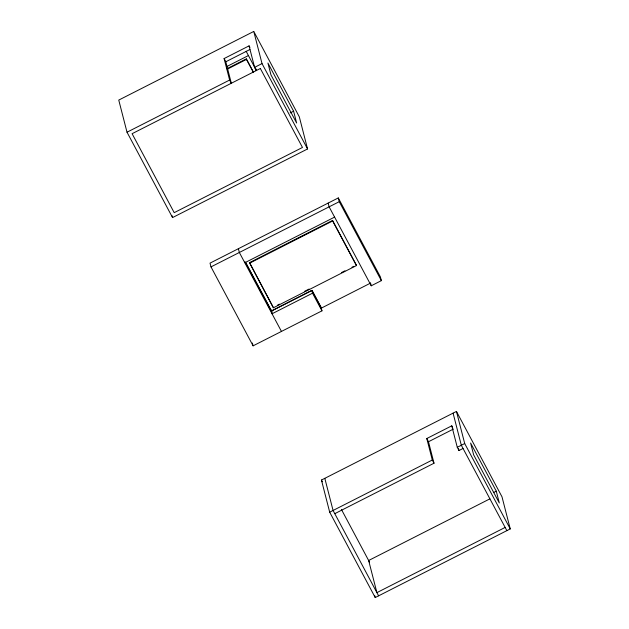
<?xml version="1.0" encoding="UTF-8"?>
<svg xmlns="http://www.w3.org/2000/svg" width="629" height="629" viewBox="0 0 629 629"><rect width="100%" height="100%" fill="white"/><g stroke="black" fill="none" stroke-linecap="round" stroke-linejoin="round"><path stroke-width="0.94" d="M253.77 31.45L118.755 100.082L127.011 132.208L172.55 217.579L307.557 148.955L299.31 116.821L253.77 31.45L262.018 63.584L307.557 148.955M224.097 58.56L225.811 61.768L231.33 83.264L229.616 80.048L224.097 58.56L249.076 45.862L249.933 47.466M225.811 61.768L249.925 49.51M226.629 66.635L248.424 55.556M227.116 68.64L246.348 58.867L253.212 71.737M227.258 69.182L246.482 59.401L246.348 58.867M127.011 132.208L229.616 80.048M255.822 68.695L256.302 70.566L254.596 67.358L262.018 63.584M290.228 112.913L293.601 111.191L267.923 63.049L270.957 74.875L296.636 123.017L293.601 111.191M328.157 203.081L329.124 206.839L371.236 285.794L381.363 280.644L380.396 276.886L338.284 197.931L210.023 263.126L210.99 266.893L253.102 345.84L321.962 310.844L320.994 307.078L312.471 291.109M210.99 266.893L339.251 201.689L338.284 197.931M244.823 262.749L334.597 217.107M249.493 262.631L332.521 220.425L356.321 265.029L356.454 265.572L273.426 307.778L249.493 262.631L273.426 307.778M249.634 263.166L332.662 220.96L332.521 220.425M277.656 305.018L279.41 304.129M304.751 291.243L309.122 289.026M341.461 272.585L344.959 270.808M351.949 267.254L353.695 266.366M271.319 310.985L311.827 290.394M311.819 290.37L312.542 293.185L272.043 313.777L271.075 310.018M370.544 283.105L321.27 308.155L311.85 290.504L271.351 311.088L245.051 261.79M321.443 480.045L456.45 411.421L501.989 496.792L510.245 528.918L375.23 597.55L329.69 512.179L321.443 480.045L322.363 481.775M334.777 513.673L434.01 463.227L432.296 460.019L426.784 438.531L451.756 425.833L452.613 427.437M434.01 463.227L428.491 441.739L453.47 429.041M329.69 512.179L432.296 460.019M463.038 448.477L458.989 450.529L457.275 447.321L464.705 443.547L456.45 411.421M493.749 492.452L496.281 491.163L470.602 443.02L473.637 454.838L499.316 502.98L496.281 491.163M489.92 498.844L368.649 560.494L376.897 592.628L505.15 527.424M339.251 201.689L381.363 280.644M464.705 443.547L510.245 528.918M506.864 530.632L461.324 445.261L453.077 413.135M246.143 51.271L256.223 70.173M246.482 59.401L253.345 72.272M332.662 220.96L356.454 265.572M426.784 438.531L428.491 441.739M312.542 293.185L321.962 310.844M245.703 262.45L272.247 312.22M281.454 331.428L239.342 252.481L238.375 248.714M341.382 509.38L369.498 562.098M378.611 595.836L333.071 510.465L324.816 478.331M458.51 448.666L458.989 450.529M451.756 425.833L457.275 447.321M370.512 282.971L371.236 285.794M249.076 45.862L254.596 67.358M374.75 595.663L375.23 597.55M252.378 343.025L253.102 345.84M172.063 215.692L172.55 217.579M260.351 68.506L132.098 133.702L174.209 212.657L302.47 147.461L260.351 68.506"/></g></svg>
